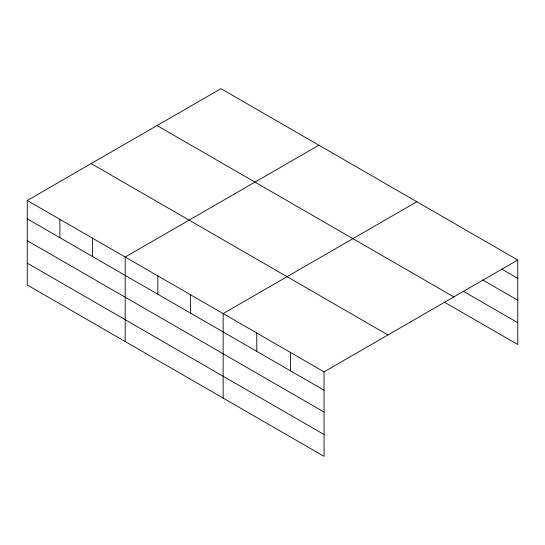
<?xml version="1.0" encoding="UTF-8"?>
<svg xmlns="http://www.w3.org/2000/svg" width="545" height="545" viewBox="0 0 545 545"><rect width="100%" height="100%" fill="white"/><g stroke="black" fill="none" stroke-linecap="round" stroke-linejoin="round"><path stroke-width="0.82" d="M324.043 412.027L324.043 371.847L27.25 200.492L27.25 284.987L324.043 456.342L324.043 412.027L27.25 240.672M444.625 302.291L517.75 344.508L517.75 260.013L220.957 88.658L27.25 200.492M318.9 145.208L125.193 257.042L125.193 341.531M416.836 201.752L223.137 313.586L223.137 398.082M324.043 371.847L517.75 260.013M501.666 269.073L517.75 278.366M482.652 279.926L517.75 300.193M463.638 291.439L517.75 322.681M157.035 125.568L453.828 296.916M91.172 163.589L387.965 334.943M27.25 218.845L324.043 390.2M27.25 263.16L324.043 434.515M290.41 352.431L290.41 370.777M256.77 333.009L256.77 351.355M190.491 294.736L190.491 313.089M157.839 275.893L157.839 294.239M92.548 238.192L92.548 256.538M59.896 219.342L59.896 237.695"/></g></svg>
